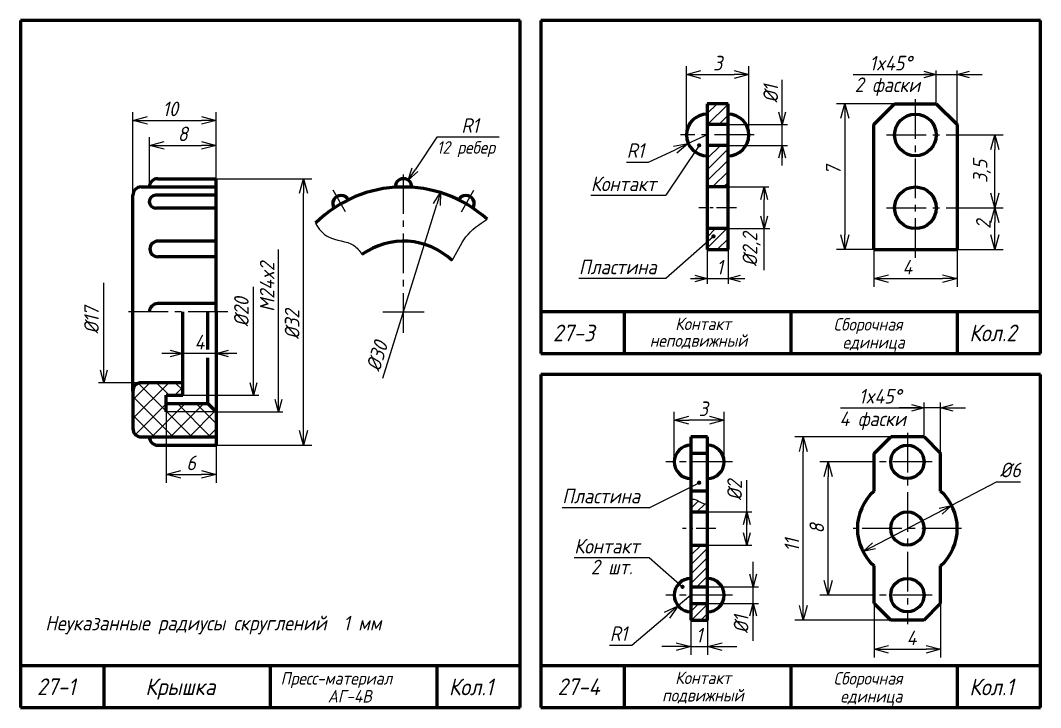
# Model space of a CAD drawing. Header units: millimetres. Extents: x -255 to 513, y 132 to 472.
# Drawn here: x -255 to -10, y 307 to 472 of the extents above; entities that cross this region are included whole.
import ezdxf

# ---------------------------------------------------------------- set-up
doc = ezdxf.new("R2010")
doc.units = ezdxf.units.MM
doc.header["$LTSCALE"] = 0.5
doc.linetypes.add('осевая2', pattern=[28.575, 19.05, -3.175, 3.175, -3.175])
doc.styles.get("Standard").update_dxf_attribs({"font": 'isocpeui.ttf', "width": 0.9})
doc.dimstyles.new('Standart 1', dxfattribs={"dimtxt": 3.5, "dimasz": 3.5, "dimexe": 2, "dimexo": 0, "dimgap": 1, "dimtad": 1, "dimtoh": 1, "dimdec": 0, "dimtxsty": 'Standard', "dimblk": 'OPEN30', "dimcen": 2.5, "dimadec": 0, "dimazin": 0, "dimtfac": 1, "dimtdec": 0, "dimtmove": 0, "dimatfit": 3, "dimldrblk": 'DOTSMALL', "dimfxl": 0, "dimarcsym": 0})

# ---------------------------------------------------------------- blocks, each defined once
blk = doc.blocks.new('_Open30')
at = {"color": 0, "linetype": 'ByBlock', "lineweight": -2}
for p, q in [((-1, 0.268), (0, 0)), ((0, 0), (-1, -0.268)), ((0, 0), (-1, 0))]:
    blk.add_line(p, q, dxfattribs=at)
blk = doc.blocks.new('*D30')
at = {"color": 0, "lineweight": -2}
for p, q in [((-50.06, 417), (-50.06, 408)), ((-30.06, 417), (-30.06, 408)), ((-46.56, 410), (-33.56, 410))]:
    blk.add_line(p, q, dxfattribs=at)
at = {"color": 0, "lineweight": -2, "xscale": 3.5, "yscale": 3.5, "zscale": 3.5, "rotation": 180}
blk.add_blockref('_Open30', (-50.06, 410), dxfattribs=at)
at = {"color": 0, "lineweight": -2, "xscale": 3.5, "yscale": 3.5, "zscale": 3.5}
blk.add_blockref('_Open30', (-30.06, 410), dxfattribs=at)
at = {"color": 0, "lineweight": -3, "insert": (-42, 412.75), "char_height": 3.5, "attachment_point": 5}
blk.add_mtext('4', dxfattribs=at)
blk = doc.blocks.new('_DotSmall')
at = {"color": 0, "linetype": 'ByBlock', "const_width": 0.5}
blk.add_lwpolyline([(-0.0625, 0, 1), (0.0625, 0, 1)], format="xyb", close=True, dxfattribs=at)
blk = doc.blocks.new('*D31')
at = {"color": 0, "lineweight": -2}
for p, q in [((-27.56, 444.5), (-19, 444.5)), ((-21, 430.5), (-21, 441)), ((-32.56, 427), (-19, 427))]:
    blk.add_line(p, q, dxfattribs=at)
at = {"color": 0, "lineweight": -2, "xscale": 3.5, "yscale": 3.5, "zscale": 3.5}
for p, rotation in [((-21, 444.5), 90), ((-21, 427), 270)]:
    blk.add_blockref('_Open30', p, dxfattribs=dict(at, rotation=rotation))
at = {"color": 0, "lineweight": -3, "insert": (-24.1, 435.75), "char_height": 3.5, "attachment_point": 5, "rotation": 90}
blk.add_mtext('3,5', dxfattribs=at)
blk = doc.blocks.new('*D32')
at = {"color": 0, "lineweight": -2}
for p, q in [((-95.06, 444.5), (-95.06, 461)), ((-80.06, 444.5), (-80.06, 461)), ((-91.56, 459), (-83.56, 459))]:
    blk.add_line(p, q, dxfattribs=at)
at = {"color": 0, "lineweight": -2, "xscale": 3.5, "yscale": 3.5, "zscale": 3.5, "rotation": 180}
blk.add_blockref('_Open30', (-95.06, 459), dxfattribs=at)
at = {"color": 0, "lineweight": -2, "xscale": 3.5, "yscale": 3.5, "zscale": 3.5}
blk.add_blockref('_Open30', (-80.06, 459), dxfattribs=at)
at = {"color": 0, "lineweight": -3, "insert": (-87.54, 461.75), "char_height": 3.5, "attachment_point": 5}
blk.add_mtext('3', dxfattribs=at)
blk = doc.blocks.new('*D33')
at = {"color": 0, "lineweight": -2}
for p, q in [((-90.06, 444.5), (-94.6, 442.41)), ((-104.13, 438), (-97.77, 440.94)), ((-109.46, 438), (-104.13, 438))]:
    blk.add_line(p, q, dxfattribs=at)
at = {"color": 0, "lineweight": -2, "xscale": 3.5, "yscale": 3.5, "zscale": 3.5, "rotation": 24.79889024916594}
blk.add_blockref('_Open30', (-94.6, 442.41), dxfattribs=at)
at = {"color": 0, "lineweight": -3, "insert": (-107.29, 440.75), "char_height": 3.5, "attachment_point": 5}
blk.add_mtext('R1', dxfattribs=at)
blk = doc.blocks.new('*D34')
at = {"color": 0, "lineweight": -2}
for p, q in [((-45.06, 452), (-59, 452)), ((-57, 448.5), (-57, 420.5)), ((-50.06, 417), (-59, 417))]:
    blk.add_line(p, q, dxfattribs=at)
at = {"color": 0, "lineweight": -2, "xscale": 3.5, "yscale": 3.5, "zscale": 3.5}
for p, rotation in [((-57, 452), 90), ((-57, 417), 270)]:
    blk.add_blockref('_Open30', p, dxfattribs=dict(at, rotation=rotation))
at = {"color": 0, "lineweight": -3, "insert": (-59.77, 436), "char_height": 3.5, "attachment_point": 5, "rotation": 90}
blk.add_mtext('7', dxfattribs=at)
blk = doc.blocks.new('*D35')
at = {"color": 0, "lineweight": -2}
for p, q in [((-30, 427), (-19, 427)), ((-21, 420.5), (-21, 423.5)), ((-30, 417), (-19, 417))]:
    blk.add_line(p, q, dxfattribs=at)
at = {"color": 0, "lineweight": -2, "xscale": 3.5, "yscale": 3.5, "zscale": 3.5}
for p, rotation in [((-21, 427), 90), ((-21, 417), 270)]:
    blk.add_blockref('_Open30', p, dxfattribs=dict(at, rotation=rotation))
at = {"color": 0, "lineweight": -3, "insert": (-23.75, 423), "char_height": 3.5, "attachment_point": 5, "rotation": 90}
blk.add_mtext('2', dxfattribs=at)
blk = doc.blocks.new('*D36')
at = {"color": 0, "lineweight": -2}
for p, q in [((-93.98, 328), (-93.98, 319.64)), ((-89.98, 328), (-89.98, 319.64)), ((-97.48, 321.64), (-100.98, 321.64)), ((-93.98, 321.64), (-89.98, 321.64)), ((-86.48, 321.64), (-82.98, 321.64))]:
    blk.add_line(p, q, dxfattribs=at)
at = {"color": 0, "lineweight": -2, "xscale": 3.5, "yscale": 3.5, "zscale": 3.5}
blk.add_blockref('_Open30', (-93.98, 321.64), dxfattribs=at)
at = {"color": 0, "lineweight": -2, "xscale": 3.5, "yscale": 3.5, "zscale": 3.5, "rotation": 180}
blk.add_blockref('_Open30', (-89.98, 321.64), dxfattribs=at)
at = {"color": 0, "lineweight": -3, "insert": (-91.98, 324.39), "char_height": 3.5, "attachment_point": 5}
blk.add_mtext('1', dxfattribs=at)
blk = doc.blocks.new('*D37')
at = {"color": 0, "lineweight": -2}
for p, q in [((-52, 366), (-63, 366)), ((-61, 337.5), (-61, 362.5)), ((-52, 334), (-63, 334))]:
    blk.add_line(p, q, dxfattribs=at)
at = {"color": 0, "lineweight": -2, "xscale": 3.5, "yscale": 3.5, "zscale": 3.5}
for p, rotation in [((-61, 366), 90), ((-61, 334), 270)]:
    blk.add_blockref('_Open30', p, dxfattribs=dict(at, rotation=rotation))
at = {"color": 0, "lineweight": -3, "insert": (-63.75, 350), "char_height": 3.5, "attachment_point": 5, "rotation": 90}
blk.add_mtext('8', dxfattribs=at)
blk = doc.blocks.new('*D38')
at = {"color": 0, "lineweight": -2}
for p, q in [((-50, 332), (-50, 319)), ((-34, 332), (-34, 319)), ((-46.5, 321), (-37.5, 321))]:
    blk.add_line(p, q, dxfattribs=at)
at = {"color": 0, "lineweight": -2, "xscale": 3.5, "yscale": 3.5, "zscale": 3.5, "rotation": 180}
blk.add_blockref('_Open30', (-50, 321), dxfattribs=at)
at = {"color": 0, "lineweight": -2, "xscale": 3.5, "yscale": 3.5, "zscale": 3.5}
blk.add_blockref('_Open30', (-34, 321), dxfattribs=at)
at = {"color": 0, "lineweight": -3, "insert": (-41, 323.75), "char_height": 3.5, "attachment_point": 5}
blk.add_mtext('4', dxfattribs=at)
blk = doc.blocks.new('*D39')
at = {"color": 0, "lineweight": -2}
for p, q in [((-46, 372), (-69, 372)), ((-67, 331.5), (-67, 368.5)), ((-46, 328), (-69, 328))]:
    blk.add_line(p, q, dxfattribs=at)
at = {"color": 0, "lineweight": -2, "xscale": 3.5, "yscale": 3.5, "zscale": 3.5}
for p, rotation in [((-67, 372), 90), ((-67, 328), 270)]:
    blk.add_blockref('_Open30', p, dxfattribs=dict(at, rotation=rotation))
at = {"color": 0, "lineweight": -3, "insert": (-69.75, 346), "char_height": 3.5, "attachment_point": 5, "rotation": 90}
blk.add_mtext('11', dxfattribs=at)
blk = doc.blocks.new('*D40')
at = {"color": 0, "lineweight": -2}
for p, q in [((-98, 366), (-98, 378)), ((-86, 366), (-86, 378)), ((-89.5, 376), (-94.5, 376))]:
    blk.add_line(p, q, dxfattribs=at)
at = {"color": 0, "lineweight": -2, "xscale": 3.5, "yscale": 3.5, "zscale": 3.5, "rotation": 180}
blk.add_blockref('_Open30', (-98, 376), dxfattribs=at)
at = {"color": 0, "lineweight": -2, "xscale": 3.5, "yscale": 3.5, "zscale": 3.5}
blk.add_blockref('_Open30', (-86, 376), dxfattribs=at)
at = {"color": 0, "lineweight": -3, "insert": (-91, 378.75), "char_height": 3.5, "attachment_point": 5}
blk.add_mtext('3', dxfattribs=at)
blk = doc.blocks.new('*D41')
at = {"color": 0, "lineweight": -2}
for p, q in [((-93.98, 334), (-97.04, 331.42)), ((-108.18, 322), (-99.71, 329.16)), ((-113.52, 322), (-108.18, 322))]:
    blk.add_line(p, q, dxfattribs=at)
at = {"color": 0, "lineweight": -2, "xscale": 3.5, "yscale": 3.5, "zscale": 3.5, "rotation": 40.1950393274705}
blk.add_blockref('_Open30', (-97.04, 331.42), dxfattribs=at)
at = {"color": 0, "lineweight": -3, "insert": (-111.35, 324.75), "char_height": 3.5, "attachment_point": 5}
blk.add_mtext('R1', dxfattribs=at)
blk = doc.blocks.new('*D42')
at = {"color": 0, "lineweight": -2}
for p, q in [((-224, 432), (-224, 444)), ((-208, 434), (-208, 444)), ((-220.5, 442), (-211.5, 442))]:
    blk.add_line(p, q, dxfattribs=at)
at = {"color": 0, "lineweight": -2, "xscale": 3.5, "yscale": 3.5, "zscale": 3.5, "rotation": 180}
blk.add_blockref('_Open30', (-224, 442), dxfattribs=at)
at = {"color": 0, "lineweight": -2, "xscale": 3.5, "yscale": 3.5, "zscale": 3.5}
blk.add_blockref('_Open30', (-208, 442), dxfattribs=at)
at = {"color": 0, "lineweight": -3, "insert": (-216, 444.75), "char_height": 3.5, "attachment_point": 5}
blk.add_mtext('8', dxfattribs=at)
blk = doc.blocks.new('*D43')
at = {"color": 0, "lineweight": -2}
for p, q in [((-228, 430), (-228, 450)), ((-208, 443), (-208, 450)), ((-224.5, 448), (-211.5, 448))]:
    blk.add_line(p, q, dxfattribs=at)
at = {"color": 0, "lineweight": -2, "xscale": 3.5, "yscale": 3.5, "zscale": 3.5, "rotation": 180}
blk.add_blockref('_Open30', (-228, 448), dxfattribs=at)
at = {"color": 0, "lineweight": -2, "xscale": 3.5, "yscale": 3.5, "zscale": 3.5}
blk.add_blockref('_Open30', (-208, 448), dxfattribs=at)
at = {"color": 0, "lineweight": -3, "insert": (-219, 450.75), "char_height": 3.5, "attachment_point": 5}
blk.add_mtext('10', dxfattribs=at)
blk = doc.blocks.new('*D44')
at = {"color": 0, "lineweight": -2}
for p, q in [((-220, 378), (-220, 361)), ((-208, 370), (-208, 361)), ((-216.5, 363), (-211.5, 363))]:
    blk.add_line(p, q, dxfattribs=at)
at = {"color": 0, "lineweight": -2, "xscale": 3.5, "yscale": 3.5, "zscale": 3.5, "rotation": 180}
blk.add_blockref('_Open30', (-220, 363), dxfattribs=at)
at = {"color": 0, "lineweight": -2, "xscale": 3.5, "yscale": 3.5, "zscale": 3.5}
blk.add_blockref('_Open30', (-208, 363), dxfattribs=at)
at = {"color": 0, "lineweight": -3, "insert": (-214, 365.75), "char_height": 3.5, "attachment_point": 5}
blk.add_mtext('6', dxfattribs=at)
blk = doc.blocks.new('*D45')
at = {"color": 0, "lineweight": -2}
for p, q in [((-208, 434), (-185, 434)), ((-187, 373.5), (-187, 430.5)), ((-208, 370), (-185, 370))]:
    blk.add_line(p, q, dxfattribs=at)
at = {"color": 0, "lineweight": -2, "xscale": 3.5, "yscale": 3.5, "zscale": 3.5}
for p, rotation in [((-187, 434), 90), ((-187, 370), 270)]:
    blk.add_blockref('_Open30', p, dxfattribs=dict(at, rotation=rotation))
at = {"color": 0, "lineweight": -3, "insert": (-189.75, 399), "char_height": 3.5, "attachment_point": 5, "rotation": 90}
blk.add_mtext('%%c32', dxfattribs=at)

msp = doc.modelspace()

# ---------------------------------------------------------------- hatches: boundary and pattern name
at = {"lineweight": -3}
h = msp.add_hatch(dxfattribs=at)
h.set_pattern_fill('ANSI31', scale=0.6, style=0)
h.set_pattern_definition([(45, (-285, 287), (-1.347038, 1.347038), [])])
h.paths.add_polyline_path([(-85.06, 452), (-90.06, 452), (-90.06, 447), (-85.06, 447)])
h.paths.add_polyline_path([(-85.06, 442), (-90.06, 442), (-90.06, 432.82), (-88.23, 434.82, -0.209957), (-88.31, 435, -1), (-87.81, 435, -0.652952), (-88.23, 434.82), (-90.06, 432.82), (-90.06, 432), (-85.06, 432)])
h.paths.add_polyline_path([(-85.06, 422), (-90.06, 422), (-90.06, 417), (-85.06, 417)])
h = msp.add_hatch(dxfattribs=at)
h.set_pattern_fill('ANSI37', style=0)
h.set_pattern_definition([(45, (-268, 287), (-2.24506, 2.24506), []), (135, (-268, 287), (-2.24506, -2.24506), [])])
h.paths.add_polyline_path([(-216, 382), (-216, 385), (-226, 385, 0.414214), (-228, 383), (-228, 374, 0.414214), (-226, 372), (-208, 372), (-208, 378), (-220, 378), (-220, 382)])
h.paths.add_polyline_path([(-210, 380), (-220, 380), (-220, 378), (-208, 378)], flags=17)
h = msp.add_hatch(dxfattribs=at)
h.set_pattern_fill('ANSI31', scale=0.5, style=0)
h.set_pattern_definition([(45, (-293.9797, 285), (-1.122532, 1.122532), [])])
edge = h.paths.add_edge_path()
edge.add_spline(control_points=[(-89.98, 356), (-90.32, 355.92), (-91.35, 355.88), (-92.69, 357.2), (-93.65, 357.01), (-93.98, 356.84)], knot_values=[2.429896, 2.429896, 2.429896, 2.429896, 3.499992, 5.73606, 6.911716, 6.911716, 6.911716, 6.911716], degree=3, periodic=0)
edge.add_line((-93.98, 356.84), (-93.98, 354))
edge.add_line((-93.98, 354), (-89.98, 354))
edge.add_line((-89.98, 354), (-89.98, 356))
h.paths.add_polyline_path([(-89.98, 346), (-93.98, 346), (-93.98, 336), (-89.98, 336)])
h.paths.add_polyline_path([(-89.98, 332), (-93.98, 332), (-93.98, 328), (-89.98, 328)])

# ---------------------------------------------------------------- linework, layer by layer
at = {"color": 7, "lineweight": 60}
for p, q in [((-135, 472), (-255, 472)), ((-255, 472), (-255, 307)), ((-135, 307), (-135, 472)), ((-10, 472), (-130, 472)), ((-130, 472), (-130, 392)), ((-10, 392), (-10, 472)), ((-90.06, 452), (-90.06, 417)), ((-85.06, 452), (-90.06, 452)), ((-85.06, 417), (-85.06, 452)), ((-50.06, 447), (-45.06, 452)), ((-45.06, 452), (-35.06, 452)), ((-35.06, 452), (-30.06, 447)), ((-85.06, 447), (-90.06, 447)), ((-50.06, 417), (-50.06, 447)), ((-30.06, 447), (-30.06, 417)), ((-85.06, 442), (-90.06, 442)), ((-222, 434), (-208, 434)), ((-208, 402), (-208, 434)), ((-226, 432), (-208, 432)), ((-224, 432), (-224, 432)), ((-85.06, 432), (-90.06, 432)), ((-228, 383), (-228, 430)), ((-208, 430), (-222.51, 430)), ((-208, 426.92), (-222.51, 426.92)), ((-85.06, 422), (-90.06, 422)), ((-208, 419), (-222, 419)), ((-90.06, 417), (-85.06, 417)), ((-50.06, 417), (-30.06, 417)), ((-208, 415.24), (-222, 415.24)), ((-208, 404), (-222, 404)), ((-216, 382), (-216, 402)), ((-210, 393), (-210, 402)), ((-208, 402), (-208, 370)), ((-10, 402), (-130, 402)), ((-110, 402), (-110, 392)), ((-70, 402), (-70, 392)), ((-30, 402), (-30, 392)), ((-130, 392), (-10, 392)), ((-210, 380), (-210, 391)), ((-216, 385), (-226, 385)), ((-10, 387), (-130, 387)), ((-130, 387), (-130, 307)), ((-10, 307), (-10, 387)), ((-228, 383), (-228, 374)), ((-220, 378), (-220, 382)), ((-220, 382), (-216, 382)), ((-220, 380), (-210, 380)), ((-208, 378), (-210, 380)), ((-226, 372), (-208, 372)), ((-224, 372), (-224, 372)), ((-222, 370), (-208, 370)), ((-93.98, 372), (-93.98, 328)), ((-89.98, 372), (-93.98, 372)), ((-89.98, 328), (-89.98, 372)), ((-50, 368), (-46, 372)), ((-38, 372), (-46, 372)), ((-38, 372), (-34, 368)), ((-89.98, 368), (-93.98, 368)), ((-50, 358.94), (-50, 368)), ((-34, 358.94), (-34, 368)), ((-89.98, 358.94), (-93.98, 358.94)), ((-93.98, 354), (-89.98, 354)), ((-93.98, 346), (-89.98, 346)), ((-50, 332), (-50, 341.06)), ((-34, 332), (-34, 341.06)), ((-93.98, 336), (-89.98, 336)), ((-93.98, 332), (-89.98, 332)), ((-50, 332), (-46, 328)), ((-38, 328), (-34, 332)), ((-93.98, 328), (-89.98, 328)), ((-38, 328), (-46, 328)), ((-135, 317), (-255, 317)), ((-235, 317), (-235, 307)), ((-195, 317), (-195, 307)), ((-155, 317), (-155, 307)), ((-10, 317), (-130, 317)), ((-110, 317), (-110, 307)), ((-70, 317), (-70, 307)), ((-30, 317), (-30, 307)), ((-255, 307), (-135, 307)), ((-130, 307), (-10, 307))]:
    msp.add_line(p, q, dxfattribs=at)
at = {"color": 7, "lineweight": -3}
for p, q in [((-55, 459), (-24.06, 459)), ((-35.06, 452), (-35.06, 460)), ((-30.06, 447), (-30.06, 460)), ((-72.06, 437.17), (-72.06, 457.77)), ((-85.06, 447), (-70.81, 447)), ((-154.97, 444), (-160.22, 436.16)), ((-140, 444), (-154.97, 444)), ((-92, 442), (-100, 430)), ((-85.06, 442), (-70.81, 442)), ((-176.89, 426.06), (-179.9, 431.26)), ((-149.11, 426.06), (-146.1, 431.26)), ((-85.06, 432), (-75.29, 432)), ((-118, 430), (-100, 430)), ((-76.4, 412), (-76.4, 429)), ((-167.94, 386.09), (-155, 427.79)), ((-85.06, 422), (-75.06, 422)), ((-88.55, 420.15), (-100, 410)), ((-193, 381), (-193, 417)), ((-90.06, 417), (-90.06, 408.75)), ((-85.06, 417), (-85.06, 408.75)), ((-100, 410), (-120.87, 410)), ((-94.1, 410), (-81.06, 410)), ((-235, 388), (-235, 409)), ((-199, 385), (-199, 408)), ((-203, 392), (-221, 392)), ((-226, 385), (-236.25, 385)), ((-216, 382), (-197.75, 382)), ((-38, 372), (-38, 380.25)), ((-34, 368), (-34, 380.25)), ((-208, 378), (-220, 378)), ((-208, 378), (-192, 378)), ((-58.05, 379), (-38, 379)), ((-41, 379), (-44, 379)), ((-34, 379), (-38, 379)), ((-34, 379), (-38, 379)), ((-31, 379), (-28, 379)), ((-104, 355), (-92, 361)), ((-80.57, 349), (-80.57, 361.58)), ((-20.68, 361.13), (-31.36, 355.56)), ((-14.83, 361.13), (-20.68, 361.13)), ((-52.64, 344.44), (-31.36, 355.56)), ((-104, 355), (-124.87, 355)), ((-89.98, 354), (-79.32, 354)), ((-89.98, 346), (-79.32, 346)), ((-122, 343), (-104, 343)), ((-104, 343), (-96, 336)), ((-79, 323), (-79, 342)), ((-90, 336), (-77.75, 336)), ((-90, 332), (-77.75, 332))]:
    msp.add_line(p, q, dxfattribs=at)
at = {"color": 7, "linetype": 'осевая2', "lineweight": -3}
for p, q in [((-40.06, 415), (-40.06, 454)), ((-78.76, 444.5), (-96.47, 444.5)), ((-47, 444.5), (-27.56, 444.5)), ((-163, 397), (-163, 435)), ((-47, 427), (-32.56, 427)), ((-205.2, 402), (-230.53, 402)), ((-42, 373), (-42, 327)), ((-84, 366), (-100, 366)), ((-36, 366), (-52, 366)), ((-29, 350), (-55, 350)), ((-84, 334), (-100, 334)), ((-36, 334), (-52, 334))]:
    msp.add_line(p, q, dxfattribs=at)
at = {"color": 7}
msp.add_line((-208, 434), (-222, 434), dxfattribs=at)
at = {"color": 7, "linetype": 'осевая2', "lineweight": -3, "ltscale": 0.5}
for p, q in [((-83.06, 427), (-92.06, 427)), ((-87.98, 350), (-95.98, 350))]:
    msp.add_line(p, q, dxfattribs=at)
at = {"color": 7, "lineweight": -3, "ltscale": 0.5}
msp.add_line((-168, 402), (-158, 402), dxfattribs=at)
at = {"color": 7, "const_width": 0.5}
for points in [[(-92.25, 442, 1), (-91.75, 442, 1)], [(-88.8, 420.15, 1), (-88.3, 420.15, 1)], [(-92.25, 361, 1), (-91.75, 361, 1)], [(-96.25, 336, 1), (-95.75, 336, 1)]]:
    msp.add_lwpolyline(points, format="xyb", close=True, dxfattribs=at)
at = {"color": 7, "lineweight": 60}
for centre, radius in [((-40.06, 444.5), 5), ((-40.06, 427), 5), ((-42, 366), 4), ((-42, 350), 4), ((-42, 334), 4)]:
    msp.add_circle(centre, radius, dxfattribs=at)
for centre, radius, start, end in [((-90.06, 444.5), 5, 90, 270), ((-85.06, 444.5), 5, 270, 90), ((-222, 432), 2, 90, 180), ((-163, 432), 2, 358.0898, 181.9102), ((-226, 430), 2, 90, 180), ((-163, 402), 30, 47.9756, 134.7283), ((-222.51, 428.46), 1.54, 90, 270), ((-178, 427.98), 2, 28.0898, 211.9102), ((-148, 427.98), 2, 328.0898, 151.9102), ((-222, 417.12), 1.88, 90, 270), ((-163, 402), 17, 46.6103, 125.9436), ((-222, 402), 2, 89.9978, 180), ((-226, 383), 2, 90, 180), ((-226, 374), 2, 180, 270), ((-222, 372), 2, 180, 270), ((-93.98, 366), 4, 90, 270), ((-89.98, 366), 4, 270, 90), ((-42, 350), 12, 131.8103, 228.1897), ((-42, 350), 12, 311.8103, 48.1897), ((-93.98, 334), 4, 90, 270), ((-89.98, 334), 4, 270, 90), ((-93.98, 334), 4, 359.96, 0.04)]:
    msp.add_arc(centre, radius, start, end, dxfattribs=at)
at = {"color": 7}
msp.add_arc((-85.06, 444.5), 5, 179.9744, 180.0256, dxfattribs=at)
at = {"color": 7, "lineweight": -3}
for points, knots in [([(-151.32, 414.35), (-150.2, 416.25), (-148.4, 420.43), (-144.86, 423.07), (-142.92, 424.29)], [44.637439, 44.637439, 44.637439, 44.637439, 51.177516, 57.894304, 57.894304, 57.894304, 57.894304]), ([(-184.11, 423.31), (-183.34, 421.87), (-181.08, 419.11), (-175.42, 419.06), (-173.54, 416.67), (-172.98, 415.76)], [4.65836, 4.65836, 4.65836, 4.65836, 9.433981, 15.758536, 18.918605, 18.918605, 18.918605, 18.918605]), ([(-93.98, 356.84), (-93.65, 357.01), (-92.69, 357.2), (-91.35, 355.88), (-90.32, 355.92), (-89.98, 356)], [2.429896, 2.429896, 2.429896, 2.429896, 3.605551, 5.841619, 6.911716, 6.911716, 6.911716, 6.911716])]:
    msp.add_open_spline(points, degree=3, knots=knots, dxfattribs=at)

# ---------------------------------------------------------------- block references
at = {"color": 7, "lineweight": -3, "xscale": 3, "yscale": 3, "zscale": 3}
for p in [(-35.06, 459), (-90.06, 410), (-216, 392), (-38, 379)]:
    msp.add_blockref('_Open30', p, dxfattribs=at)
at = {"color": 7, "lineweight": -3, "yscale": 3, "zscale": 3}
for p, xscale, rotation in [((-30.06, 459), 3, 180), ((-72.06, 447), 3, 270), ((-72.06, 442), 3, 90), ((-161.89, 433.66), 2.999999999999989, 236.2021754004902), ((-76.4, 432), 3, 90), ((-154.11, 430.65), 2.999999999999968, 72.75854060105992), ((-76.4, 422), 3, 270), ((-85.06, 410), 3, 180), ((-208, 392), 3, 180), ((-235, 385), 3, 270), ((-199, 382), 3, 270), ((-193, 378), 3, 270), ((-34, 379), 3, 180), ((-31.36, 355.56), 3.000000000000031, 27.58002145394982), ((-80.57, 354), 3, 90), ((-80.57, 346), 3, 270), ((-52.64, 344.44), 3.000000000000031, 207.5800214539499), ((-79, 336), 3, 270), ((-79, 332), 3, 90)]:
    msp.add_blockref('_Open30', p, dxfattribs=dict(at, xscale=xscale, rotation=rotation))

# ---------------------------------------------------------------- texts
at = {"color": 7, "lineweight": -3, "width": 0.9}
for s, height, p in [('2 фаски', 3.5, (-54.64, 454.8)), ('12 ребер', 3, (-155, 440)), ('Контакт', 3.5, (-118, 431)), ('Пластина', 3.5, (-120.87, 411.05)), ('4 фаски', 3.5, (-58.28, 374.6)), ('Пластина', 3.5, (-124.87, 356.05)), ('Контакт', 3.5, (-122, 344)), ('2 шт.', 3.5, (-118, 339))]:
    msp.add_text(s, height=height, dxfattribs=at).set_placement(p)
msp.add_text('%%c1', height=3.5, rotation=90, dxfattribs=at).set_placement((-73.06, 452.21))
at = {"color": 7, "width": 0.9}
for s, height, p in [('Контакт', 3, (-97.76, 397.65)), ('Сборочная', 3, (-59.71, 397.52)), ('27-3', 4, (-127.11, 394.95)), ('Кол.2', 4, (-27.11, 394.95)), ('неподвижный', 3, (-103.87, 393.63)), ('единица', 3, (-57.54, 393.22)), ('Неуказанные радиусы скруглений  1 мм', 3.5, (-249.02, 325.54)), ('27-1', 4, (-251, 310)), ('Крышка', 4, (-225, 310)), ('Пресс-материал', 3, (-192.51, 312.52)), ('Кол.1', 4, (-152.11, 309.95)), ('27-4', 4, (-126, 310)), ('Контакт', 3, (-97.76, 312.65)), ('Сборочная', 3, (-59.71, 312.52)), ('Кол.1', 4, (-27.11, 309.95)), ('АГ-4В', 3, (-181.19, 308.22)), ('подвижный', 3, (-100.9, 308.46)), ('единица', 3, (-58.1, 308.22))]:
    msp.add_text(s, height=height, dxfattribs=at).set_placement(p)
at = {"color": 7, "lineweight": -3, "char_height": 3.5, "attachment_point": 5}
for s, insert in [('1x45%%d', (-46, 461.75)), ('R1', (-147, 446.75)), ('1', (-87.06, 412.75)), ('4', (-212, 394.75)), ('1x45%%d', (-48.55, 381.75)), ('%%c6', (-17.26, 364.06))]:
    msp.add_mtext(s, dxfattribs=dict(at, insert=insert))
at = {"color": 7, "lineweight": -3, "char_height": 3.5, "attachment_point": 5, "rotation": 90}
for s, insert in [('%%c2,2', (-79.4, 417)), ('M24x2', (-195.75, 408)), ('%%c20', (-201.93, 402)), ('%%c17', (-237.93, 400)), ('%%c2', (-83.49, 359.18)), ('%%c1', (-81.93, 327))]:
    msp.add_mtext(s, dxfattribs=dict(at, insert=insert))
at = {"color": 7, "insert": (-169.36, 391.39), "char_height": 3.5, "attachment_point": 5, "rotation": 72.7585}
msp.add_mtext('%%c30', dxfattribs=at)

# ---------------------------------------------------------------- dimensions: what is measured, and where the dimension line sits
at = {"color": 7, "lineweight": -3}
for base, p1, p2, text, picture, middle in [((-80.06, 459), (-95.06, 444.5), (-80.06, 444.5), '3', '*D32', (-87.54, 459)), ((-208, 448), (-228, 430), (-208, 443), '10', '*D43', (-219, 448)), ((-208, 442), (-224, 432), (-208, 434), '8', '*D42', (-216, 442)), ((-30.06, 410), (-50.06, 417), (-30.06, 417), '4', '*D30', (-42, 410)), ((-98, 376), (-86, 366), (-98, 366), '3', '*D40', (-91, 376)), ((-208, 363), (-220, 378), (-208, 370), '6', '*D44', (-214, 363)), ((-34, 321), (-50, 332), (-34, 332), '4', '*D38', (-41, 321)), ((-89.98, 321.64), (-93.98, 328), (-89.98, 328), '1', '*D36', (-91.98, 321.64))]:
    dim = msp.add_linear_dim(base=base, p1=p1, p2=p2, text=text, dimstyle='Standart 1', dxfattribs=at)
    dim.commit()
    dim.dimension.update_dxf_attribs({"geometry": picture, "text_midpoint": middle, "dimtype": 160})
for base, p1, p2, text, picture, middle in [((-57, 417), (-45.06, 452), (-50.06, 417), '7', '*D34', (-57, 436)), ((-21, 444.5), (-32.56, 427), (-27.56, 444.5), '3,5', '*D31', (-21, 435.75)), ((-187, 434), (-208, 370), (-208, 434), '%%c32', '*D45', (-187, 399)), ((-21, 427), (-30, 417), (-30, 427), '2', '*D35', (-21, 423)), ((-67, 372), (-46, 328), (-46, 372), '11', '*D39', (-67, 346)), ((-61, 366), (-52, 334), (-52, 366), '8', '*D37', (-61, 350))]:
    dim = msp.add_linear_dim(base=base, p1=p1, p2=p2, angle=90, text=text, dimstyle='Standart 1', dxfattribs=at)
    dim.commit()
    dim.dimension.update_dxf_attribs({"geometry": picture, "text_midpoint": middle, "dimtype": 160})
dim = msp.add_radius_dim(center=(-90.06, 444.5), mpoint=(-94.6, 442.41), text='R1', dimstyle='Standart 1', dxfattribs=at)
dim.commit()
dim.dimension.update_dxf_attribs({"geometry": '*D33', "text_midpoint": (-107.29, 440.75)})
dim = msp.add_radius_dim(center=(-93.98, 334), mpoint=(-97.04, 331.42), text='R1', dimstyle='Standart 1', dxfattribs=at)
dim.commit()
dim.dimension.update_dxf_attribs({"geometry": '*D41', "text_midpoint": (-111.35, 322), "dimtype": 164})

doc.saveas('drawing.dxf')
